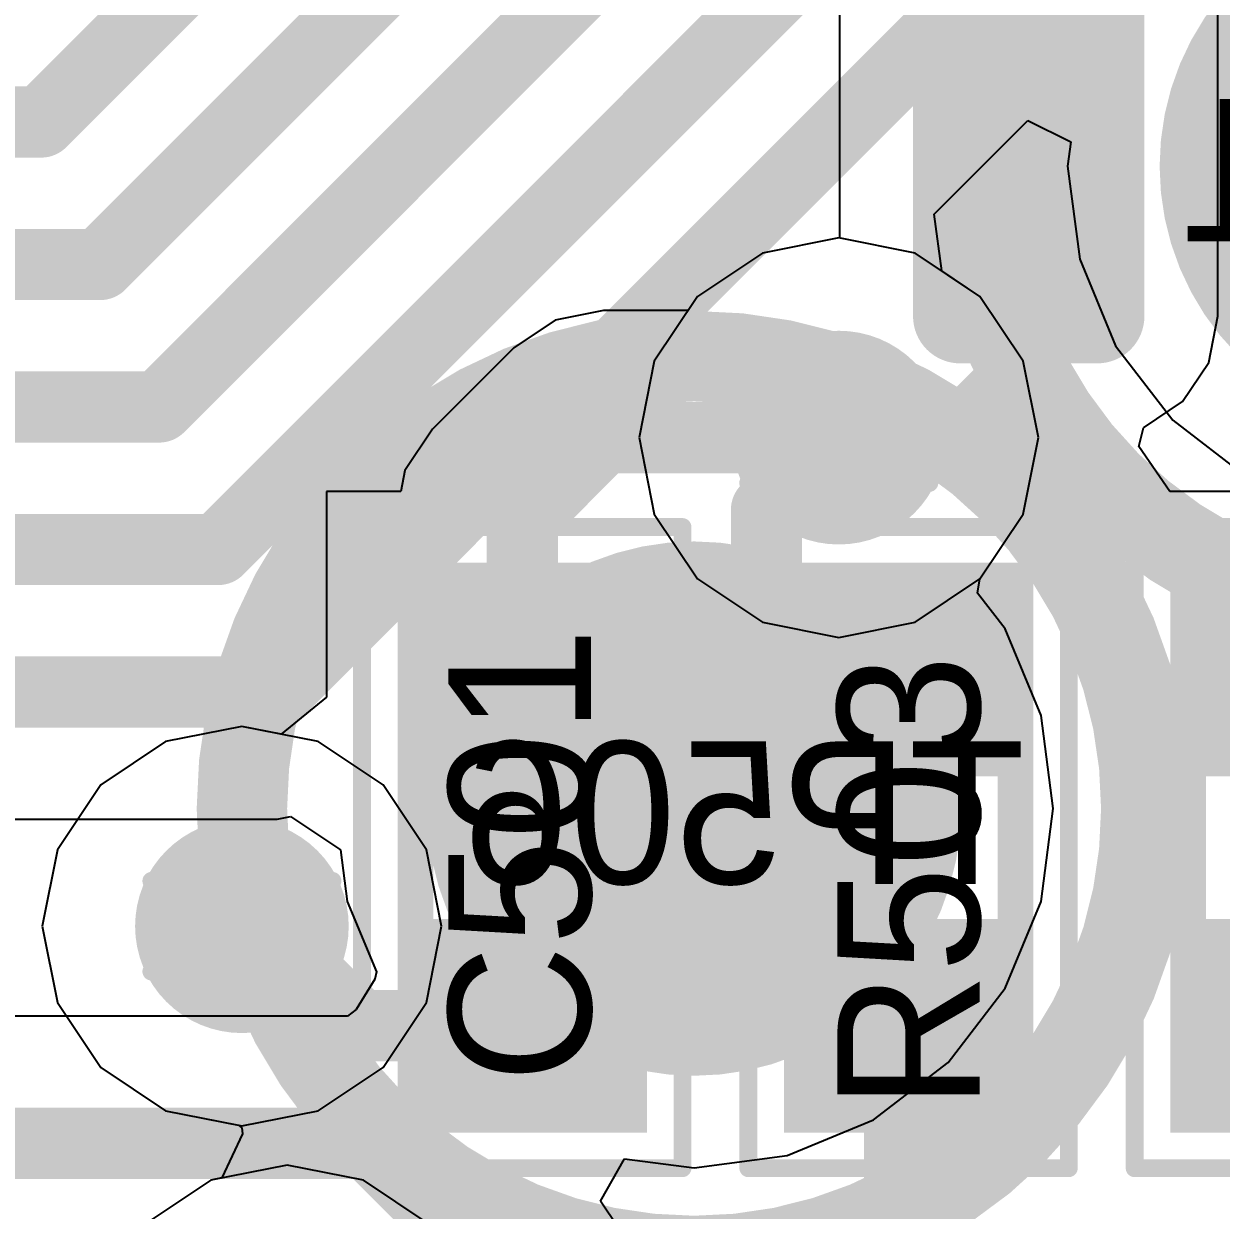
# Model space of a CAD drawing. Header units: millimetres. Extents: x 5 to 399, y 5 to 287.
# Drawn here: x 226.576 to 229.938, y 131.19 to 134.519 of the extents above; entities that cross this region are included whole.
import ezdxf

# ---------------------------------------------------------------- set-up
doc = ezdxf.new("R2010")
doc.units = ezdxf.units.MM
for name, color, linetype in [('BottomLayer', 5, 'Continuous'), ('BottomOverlay', 54, 'Continuous'), ('BottomPaste', 16, 'Continuous'), ('BottomSolder', 6, 'Continuous'), ('DrillDrawing', 1, 'Continuous'), ('DrillGuide', 244, 'Continuous'), ('Mechanical13', 56, 'Continuous'), ('MidLayer1', 16, 'Continuous'), ('MidLayer2', 76, 'Continuous'), ('MultiLayer', 9, 'Continuous'), ('TopLayer', 1, 'Continuous'), ('TopOverlay', 2, 'Continuous'), ('TopPaste', 8, 'Continuous'), ('TopSolder', 216, 'Continuous'), ('ViaHoleLayer', 16, 'Continuous')]:
    doc.layers.add(name, color=color, linetype=linetype)

# ---------------------------------------------------------------- blocks, each defined once
blk = doc.blocks.new('TP1_5MM_B_120')
at = {"layer": 'BottomLayer', "const_width": 0.75}
blk.add_lwpolyline([(-0.375, 0, 1), (0.375, 0, 1)], format="xyb", close=True, dxfattribs=at)
at = {"layer": 'BottomOverlay'}
for points, const_width in [([(1.27, 0, 1), (-1.27, 0, 1)], 0.254), ([(-1.3335, 0, 1), (-1.2065, 0, 1)], 0.127), ([(1.2065, 0, 1), (1.3335, 0, 1)], 0.127)]:
    blk.add_lwpolyline(points, format="xyb", close=True, dxfattribs=dict(at, const_width=const_width))
at = {"layer": 'BottomPaste', "const_width": 0.75}
blk.add_lwpolyline([(-0.375, 0, 1), (0.375, 0, 1)], format="xyb", close=True, dxfattribs=at)
at = {"layer": 'BottomSolder', "const_width": 0.75}
blk.add_lwpolyline([(-0.375, 0, 1), (0.375, 0, 1)], format="xyb", close=True, dxfattribs=at)
blk = doc.blocks.new('TP1_5MM_B_123')
at = {"layer": 'BottomLayer', "const_width": 0.75}
blk.add_lwpolyline([(-0.375, 0, 1), (0.375, 0, 1)], format="xyb", close=True, dxfattribs=at)
at = {"layer": 'BottomOverlay'}
for points, const_width in [([(1.27, 0, 1), (-1.27, 0, 1)], 0.254), ([(-1.3335, 0, 1), (-1.2065, 0, 1)], 0.127), ([(1.2065, 0, 1), (1.3335, 0, 1)], 0.127)]:
    blk.add_lwpolyline(points, format="xyb", close=True, dxfattribs=dict(at, const_width=const_width))
at = {"layer": 'BottomPaste', "const_width": 0.75}
blk.add_lwpolyline([(-0.375, 0, 1), (0.375, 0, 1)], format="xyb", close=True, dxfattribs=at)
at = {"layer": 'BottomSolder', "const_width": 0.75}
blk.add_lwpolyline([(-0.375, 0, 1), (0.375, 0, 1)], format="xyb", close=True, dxfattribs=at)
blk = doc.blocks.new('0402_R_244')
at = {"layer": 'Mechanical13', "const_width": 0.1}
for points in [[(0.55, 0.3), (-0.55, 0.3)], [(-0.55, -0.3), (-0.55, 0.3)], [(0.55, -0.3), (0.55, 0.3)], [(0.55, -0.3), (-0.55, -0.3)]]:
    blk.add_lwpolyline(points, dxfattribs=at)
at = {"layer": 'Mechanical13', "const_width": 0.05}
for points in [[(-0.575, 0.3, 1), (-0.525, 0.3, 1)], [(-0.575, 0.3, 1), (-0.525, 0.3, 1)], [(0.525, 0.3, 1), (0.575, 0.3, 1)], [(0.525, 0.3, 1), (0.575, 0.3, 1)], [(-0.575, -0.3, 1), (-0.525, -0.3, 1)], [(-0.575, -0.3, 1), (-0.525, -0.3, 1)], [(0.525, -0.3, 1), (0.575, -0.3, 1)], [(0.525, -0.3, 1), (0.575, -0.3, 1)]]:
    blk.add_lwpolyline(points, format="xyb", close=True, dxfattribs=at)
at = {"layer": 'TopLayer'}
for points in [[(-0.25, -0.3), (-0.25, 0.3), (-0.75, -0.3), (-0.75, 0.3)], [(0.75, -0.3), (0.75, 0.3), (0.25, -0.3), (0.25, 0.3)]]:
    blk.add_solid(points, dxfattribs=at)
at = {"layer": 'TopOverlay', "const_width": 0.05}
for points in [[(0.9, 0.45), (-0.9, 0.45)], [(-0.9, -0.45), (-0.9, 0.45)], [(0.9, -0.45), (0.9, 0.45)], [(0.9, -0.45), (-0.9, -0.45)]]:
    blk.add_lwpolyline(points, dxfattribs=at)
at = {"layer": 'TopOverlay', "const_width": 0.025}
for points in [[(-0.9125, 0.45, 1), (-0.8875, 0.45, 1)], [(-0.9125, 0.45, 1), (-0.8875, 0.45, 1)], [(0.8875, 0.45, 1), (0.9125, 0.45, 1)], [(0.8875, 0.45, 1), (0.9125, 0.45, 1)], [(-0.9125, -0.45, 1), (-0.8875, -0.45, 1)], [(-0.9125, -0.45, 1), (-0.8875, -0.45, 1)], [(0.8875, -0.45, 1), (0.9125, -0.45, 1)], [(0.8875, -0.45, 1), (0.9125, -0.45, 1)]]:
    blk.add_lwpolyline(points, format="xyb", close=True, dxfattribs=at)
at = {"layer": 'TopPaste'}
for points in [[(-0.25, -0.3), (-0.25, 0.3), (-0.75, -0.3), (-0.75, 0.3)], [(0.75, -0.3), (0.75, 0.3), (0.25, -0.3), (0.25, 0.3)]]:
    blk.add_solid(points, dxfattribs=at)
at = {"layer": 'TopSolder'}
for points in [[(-0.2, -0.35), (-0.2, 0.35), (-0.8, -0.35), (-0.8, 0.35)], [(0.8, -0.35), (0.8, 0.35), (0.2, -0.35), (0.2, 0.35)]]:
    blk.add_solid(points, dxfattribs=at)
blk = doc.blocks.new('0402_R_245')
at = {"layer": 'Mechanical13', "const_width": 0.1}
for points in [[(0.55, 0.3), (-0.55, 0.3)], [(-0.55, -0.3), (-0.55, 0.3)], [(0.55, -0.3), (0.55, 0.3)], [(0.55, -0.3), (-0.55, -0.3)]]:
    blk.add_lwpolyline(points, dxfattribs=at)
at = {"layer": 'Mechanical13', "const_width": 0.05}
for points in [[(-0.575, 0.3, 1), (-0.525, 0.3, 1)], [(-0.575, 0.3, 1), (-0.525, 0.3, 1)], [(0.525, 0.3, 1), (0.575, 0.3, 1)], [(0.525, 0.3, 1), (0.575, 0.3, 1)], [(-0.575, -0.3, 1), (-0.525, -0.3, 1)], [(-0.575, -0.3, 1), (-0.525, -0.3, 1)], [(0.525, -0.3, 1), (0.575, -0.3, 1)], [(0.525, -0.3, 1), (0.575, -0.3, 1)]]:
    blk.add_lwpolyline(points, format="xyb", close=True, dxfattribs=at)
at = {"layer": 'TopLayer'}
for points in [[(-0.25, -0.3), (-0.25, 0.3), (-0.75, -0.3), (-0.75, 0.3)], [(0.75, -0.3), (0.75, 0.3), (0.25, -0.3), (0.25, 0.3)]]:
    blk.add_solid(points, dxfattribs=at)
at = {"layer": 'TopOverlay', "const_width": 0.05}
for points in [[(0.9, 0.45), (-0.9, 0.45)], [(-0.9, -0.45), (-0.9, 0.45)], [(0.9, -0.45), (0.9, 0.45)], [(0.9, -0.45), (-0.9, -0.45)]]:
    blk.add_lwpolyline(points, dxfattribs=at)
at = {"layer": 'TopOverlay', "const_width": 0.025}
for points in [[(-0.9125, 0.45, 1), (-0.8875, 0.45, 1)], [(-0.9125, 0.45, 1), (-0.8875, 0.45, 1)], [(0.8875, 0.45, 1), (0.9125, 0.45, 1)], [(0.8875, 0.45, 1), (0.9125, 0.45, 1)], [(-0.9125, -0.45, 1), (-0.8875, -0.45, 1)], [(-0.9125, -0.45, 1), (-0.8875, -0.45, 1)], [(0.8875, -0.45, 1), (0.9125, -0.45, 1)], [(0.8875, -0.45, 1), (0.9125, -0.45, 1)]]:
    blk.add_lwpolyline(points, format="xyb", close=True, dxfattribs=at)
at = {"layer": 'TopPaste'}
for points in [[(-0.25, -0.3), (-0.25, 0.3), (-0.75, -0.3), (-0.75, 0.3)], [(0.75, -0.3), (0.75, 0.3), (0.25, -0.3), (0.25, 0.3)]]:
    blk.add_solid(points, dxfattribs=at)
at = {"layer": 'TopSolder'}
for points in [[(-0.2, -0.35), (-0.2, 0.35), (-0.8, -0.35), (-0.8, 0.35)], [(0.8, -0.35), (0.8, 0.35), (0.2, -0.35), (0.2, 0.35)]]:
    blk.add_solid(points, dxfattribs=at)
blk = doc.blocks.new('0402___265')
at = {"layer": 'Mechanical13', "const_width": 0.1}
for points in [[(0.55, 0.3), (-0.55, 0.3)], [(-0.55, -0.3), (-0.55, 0.3)], [(0.55, -0.3), (0.55, 0.3)], [(0.55, -0.3), (-0.55, -0.3)]]:
    blk.add_lwpolyline(points, dxfattribs=at)
at = {"layer": 'Mechanical13', "const_width": 0.05}
for points in [[(-0.575, 0.3, 1), (-0.525, 0.3, 1)], [(-0.575, 0.3, 1), (-0.525, 0.3, 1)], [(0.525, 0.3, 1), (0.575, 0.3, 1)], [(0.525, 0.3, 1), (0.575, 0.3, 1)], [(-0.575, -0.3, 1), (-0.525, -0.3, 1)], [(-0.575, -0.3, 1), (-0.525, -0.3, 1)], [(0.525, -0.3, 1), (0.575, -0.3, 1)], [(0.525, -0.3, 1), (0.575, -0.3, 1)]]:
    blk.add_lwpolyline(points, format="xyb", close=True, dxfattribs=at)
at = {"layer": 'TopLayer'}
for points in [[(-0.25, -0.3), (-0.25, 0.3), (-0.75, -0.3), (-0.75, 0.3)], [(0.75, -0.3), (0.75, 0.3), (0.25, -0.3), (0.25, 0.3)]]:
    blk.add_solid(points, dxfattribs=at)
at = {"layer": 'TopOverlay', "const_width": 0.05}
for points in [[(-0.9, -0.45), (-0.9, 0.45)], [(0.9, 0.45), (-0.9, 0.45)], [(0.9, -0.45), (0.9, 0.45)], [(0.9, -0.45), (-0.9, -0.45)]]:
    blk.add_lwpolyline(points, dxfattribs=at)
at = {"layer": 'TopOverlay', "const_width": 0.025}
for points in [[(-0.9125, 0.45, 1), (-0.8875, 0.45, 1)], [(-0.9125, 0.45, 1), (-0.8875, 0.45, 1)], [(0.8875, 0.45, 1), (0.9125, 0.45, 1)], [(0.8875, 0.45, 1), (0.9125, 0.45, 1)], [(-0.9125, -0.45, 1), (-0.8875, -0.45, 1)], [(-0.9125, -0.45, 1), (-0.8875, -0.45, 1)], [(0.8875, -0.45, 1), (0.9125, -0.45, 1)], [(0.8875, -0.45, 1), (0.9125, -0.45, 1)]]:
    blk.add_lwpolyline(points, format="xyb", close=True, dxfattribs=at)
at = {"layer": 'TopPaste'}
for points in [[(-0.25, -0.3), (-0.25, 0.3), (-0.75, -0.3), (-0.75, 0.3)], [(0.75, -0.3), (0.75, 0.3), (0.25, -0.3), (0.25, 0.3)]]:
    blk.add_solid(points, dxfattribs=at)
at = {"layer": 'TopSolder'}
for points in [[(-0.2, -0.35), (-0.2, 0.35), (-0.8, -0.35), (-0.8, 0.35)], [(0.8, -0.35), (0.8, 0.35), (0.2, -0.35), (0.2, 0.35)]]:
    blk.add_solid(points, dxfattribs=at)
blk = doc.blocks.new('SOIC_16_293')
at = {"layer": 'TopLayer', "const_width": 0.0825}
for points in [[(-3.4087, 4.6375, 1), (-3.3262, 4.6375, 1)], [(-3.4087, 4.2525, 1), (-3.3262, 4.2525, 1)]]:
    blk.add_lwpolyline(points, format="xyb", close=True, dxfattribs=at)
at = {"layer": 'TopLayer'}
for points in [[(-3.3675, 4.72), (-3.3675, 4.17), (-2.0325, 4.72), (-2.0325, 4.17)], [(-3.45, 4.6375), (-3.45, 4.2525), (-1.95, 4.6375), (-1.95, 4.2525)]]:
    blk.add_solid(points, dxfattribs=at)
at = {"layer": 'TopPaste', "const_width": 0.0825}
for points in [[(-3.4087, 4.6375, 1), (-3.3262, 4.6375, 1)], [(-3.4087, 4.2525, 1), (-3.3262, 4.2525, 1)]]:
    blk.add_lwpolyline(points, format="xyb", close=True, dxfattribs=at)
at = {"layer": 'TopPaste'}
for points in [[(-3.3675, 4.72), (-3.3675, 4.17), (-2.0325, 4.72), (-2.0325, 4.17)], [(-3.45, 4.6375), (-3.45, 4.2525), (-1.95, 4.6375), (-1.95, 4.2525)]]:
    blk.add_solid(points, dxfattribs=at)
at = {"layer": 'TopSolder', "const_width": 0.1325}
for points in [[(-3.4337, 4.6375, 1), (-3.3013, 4.6375, 1)], [(-3.4337, 4.2525, 1), (-3.3013, 4.2525, 1)]]:
    blk.add_lwpolyline(points, format="xyb", close=True, dxfattribs=at)
at = {"layer": 'TopSolder'}
for points in [[(-3.3675, 4.77), (-3.3675, 4.12), (-2.0325, 4.77), (-2.0325, 4.12)], [(-3.5, 4.6375), (-3.5, 4.2525), (-1.9, 4.6375), (-1.9, 4.2525)]]:
    blk.add_solid(points, dxfattribs=at)

msp = doc.modelspace()

# ---------------------------------------------------------------- linework, layer by layer
at = {"layer": 'BottomLayer'}
for p, q in [((229.1325, 133.9853), (229.3955, 134.2483)), ((229.3955, 134.2483), (229.5158, 134.1889)), ((229.5158, 134.1889), (229.5068, 134.1202)), ((229.5068, 134.1202), (229.5411, 133.8591)), ((229.1534, 133.8265), (229.1325, 133.9853)), ((229.5411, 133.8591), (229.6419, 133.6159)), ((229.2609, 133.7547), (229.1534, 133.8265)), ((229.3825, 133.5728), (229.2609, 133.7547)), ((229.6419, 133.6159), (229.8022, 133.407)), ((229.4252, 133.3582), (229.3825, 133.5728)), ((229.8022, 133.407), (230.0111, 133.2467)), ((229.3825, 133.1436), (229.4252, 133.3582)), ((229.2609, 132.9617), (229.3825, 133.1436)), ((229.2543, 132.9217), (229.2609, 132.9617)), ((229.3315, 132.8211), (229.2543, 132.9217)), ((229.4323, 132.5778), (229.3315, 132.8211)), ((229.4666, 132.3168), (229.4323, 132.5778)), ((229.4323, 132.0557), (229.4666, 132.3168)), ((226.1328, 132.2873), (227.2868, 132.2873)), ((227.2868, 132.2873), (227.3242, 132.2948)), ((227.3242, 132.2948), (227.4646, 132.201)), ((227.4646, 132.201), (227.4837, 132.0557)), ((227.4837, 132.0557), (227.5656, 131.8582)), ((229.3315, 131.8125), (229.4323, 132.0557)), ((227.5616, 131.8375), (227.5092, 131.7531)), ((227.5656, 131.8582), (227.5616, 131.8375)), ((229.1712, 131.6036), (229.3315, 131.8125)), ((227.4848, 131.7339), (226.4075, 131.7339)), ((227.5092, 131.7531), (227.4848, 131.7339)), ((228.9623, 131.4433), (229.1712, 131.6036)), ((228.719, 131.3425), (228.9623, 131.4433)), ((228.1951, 131.2147), (228.2623, 131.3339)), ((228.2623, 131.3339), (228.458, 131.3082)), ((228.458, 131.3082), (228.719, 131.3425)), ((228.2447, 131.1405), (228.1951, 131.2147))]:
    msp.add_line(p, q, dxfattribs=at)
at = {"layer": 'BottomLayer', "const_width": 0.2}
for points in [[(226.6241, 134.2442), (232.1664, 139.7865)], [(226.7898, 133.8442), (229.4279, 136.4824)], [(226.9554, 133.4442), (229.5936, 136.0824)], [(227.1211, 133.0442), (229.7593, 135.6824)], [(227.2868, 132.6442), (229.925, 135.2824)], [(224.5481, 134.2442), (226.6241, 134.2442)], [(224.7137, 133.8442), (226.7898, 133.8442)], [(224.8794, 133.4442), (226.9554, 133.4442)], [(228.6612, 133.155), (228.8644, 133.3582)], [(228.6612, 132.3168), (228.6612, 133.155)], [(225.0451, 133.0442), (227.1211, 133.0442)], [(225.985, 132.6442), (227.2868, 132.6442)], [(226.4075, 131.377), (227.5419, 131.377)], [(227.5419, 131.377), (227.915, 131.0039)]]:
    msp.add_lwpolyline(points, dxfattribs=at)
at = {"layer": 'BottomLayer'}
for points, const_width in [([(226.5741, 134.2442, 1), (226.6741, 134.2442, 1)], 0.1), ([(226.5741, 134.2442, 1), (226.6741, 134.2442, 1)], 0.1), ([(226.7398, 133.8442, 1), (226.8398, 133.8442, 1)], 0.1), ([(226.7398, 133.8442, 1), (226.8398, 133.8442, 1)], 0.1), ([(228.7144, 133.3582, 1), (229.0144, 133.3582, 1)], 0.3), ([(226.9054, 133.4442, 1), (227.0054, 133.4442, 1)], 0.1), ([(226.9054, 133.4442, 1), (227.0054, 133.4442, 1)], 0.1), ([(228.8144, 133.3582, 1), (228.9144, 133.3582, 1)], 0.1), ([(228.6112, 133.155, 1), (228.7112, 133.155, 1)], 0.1), ([(228.6112, 133.155, 1), (228.7112, 133.155, 1)], 0.1), ([(227.0711, 133.0442, 1), (227.1711, 133.0442, 1)], 0.1), ([(227.0711, 133.0442, 1), (227.1711, 133.0442, 1)], 0.1), ([(227.2368, 132.6442, 1), (227.3368, 132.6442, 1)], 0.1), ([(227.2368, 132.6442, 1), (227.3368, 132.6442, 1)], 0.1), ([(228.6112, 132.3168, 1), (228.7112, 132.3168, 1)], 0.1), ([(227.038, 131.9866, 1), (227.338, 131.9866, 1)], 0.3), ([(227.4919, 131.377, 1), (227.5919, 131.377, 1)], 0.1), ([(227.4919, 131.377, 1), (227.5919, 131.377, 1)], 0.1)]:
    msp.add_lwpolyline(points, format="xyb", close=True, dxfattribs=dict(at, const_width=const_width))
at = {"layer": 'DrillDrawing', "const_width": 0.0508}
for points in [[(228.7374, 133.4852), (228.8644, 133.6122)], [(228.8644, 133.6122), (228.9914, 133.4852)], [(228.6104, 133.4852), (228.7374, 133.3582)], [(228.6104, 133.4852), (228.7374, 133.4852)], [(228.7882, 133.4344), (228.8644, 133.5106)], [(228.8644, 133.5106), (228.9406, 133.4344)], [(228.9914, 133.4852), (229.1184, 133.4852)], [(228.9914, 133.3582), (229.1184, 133.4852)], [(228.712, 133.4344), (228.7882, 133.3582)], [(228.712, 133.4344), (228.7882, 133.4344)], [(228.9406, 133.4344), (229.0168, 133.4344)], [(228.9406, 133.3582), (229.0168, 133.4344)], [(228.6104, 133.2312), (228.7374, 133.3582)], [(228.712, 133.282), (228.7882, 133.3582)], [(228.9406, 133.3582), (229.0168, 133.282)], [(228.9914, 133.3582), (229.1184, 133.2312)], [(228.712, 133.282), (228.7882, 133.282)], [(228.7882, 133.282), (228.8644, 133.2058)], [(228.8644, 133.2058), (228.9406, 133.282)], [(228.9406, 133.282), (229.0168, 133.282)], [(228.6104, 133.2312), (228.7374, 133.2312)], [(228.7374, 133.2312), (228.8644, 133.1042)], [(228.8644, 133.1042), (228.9914, 133.2312)], [(228.9914, 133.2312), (229.1184, 133.2312)], [(227.061, 132.1136), (227.188, 132.2406)], [(227.188, 132.2406), (227.315, 132.1136)], [(226.934, 132.1136), (227.061, 131.9866)], [(226.934, 132.1136), (227.061, 132.1136)], [(227.1118, 132.0628), (227.188, 132.139)], [(227.188, 132.139), (227.2642, 132.0628)], [(227.315, 132.1136), (227.442, 132.1136)], [(227.315, 131.9866), (227.442, 132.1136)], [(227.0356, 132.0628), (227.1118, 131.9866)], [(227.0356, 132.0628), (227.1118, 132.0628)], [(227.2642, 132.0628), (227.3404, 132.0628)], [(227.2642, 131.9866), (227.3404, 132.0628)], [(226.934, 131.8596), (227.061, 131.9866)], [(227.0356, 131.9104), (227.1118, 131.9866)], [(227.2642, 131.9866), (227.3404, 131.9104)], [(227.315, 131.9866), (227.442, 131.8596)], [(227.0356, 131.9104), (227.1118, 131.9104)], [(227.1118, 131.9104), (227.188, 131.8342)], [(227.188, 131.8342), (227.2642, 131.9104)], [(227.2642, 131.9104), (227.3404, 131.9104)], [(226.934, 131.8596), (227.061, 131.8596)], [(227.061, 131.8596), (227.188, 131.7326)], [(227.188, 131.7326), (227.315, 131.8596)], [(227.315, 131.8596), (227.442, 131.8596)]]:
    msp.add_lwpolyline(points, dxfattribs=at)
at = {"layer": 'DrillDrawing', "const_width": 0.0254}
for points in [[(228.8517, 133.6122, 1), (228.8771, 133.6122, 1)], [(228.8517, 133.6122, 1), (228.8771, 133.6122, 1)], [(228.5977, 133.4852, 1), (228.6231, 133.4852, 1)], [(228.5977, 133.4852, 1), (228.6231, 133.4852, 1)], [(228.7247, 133.4852, 1), (228.7501, 133.4852, 1)], [(228.7247, 133.4852, 1), (228.7501, 133.4852, 1)], [(228.8517, 133.5106, 1), (228.8771, 133.5106, 1)], [(228.8517, 133.5106, 1), (228.8771, 133.5106, 1)], [(228.9787, 133.4852, 1), (229.0041, 133.4852, 1)], [(228.9787, 133.4852, 1), (229.0041, 133.4852, 1)], [(229.1057, 133.4852, 1), (229.1311, 133.4852, 1)], [(229.1057, 133.4852, 1), (229.1311, 133.4852, 1)], [(228.6993, 133.4344, 1), (228.7247, 133.4344, 1)], [(228.6993, 133.4344, 1), (228.7247, 133.4344, 1)], [(228.7755, 133.4344, 1), (228.8009, 133.4344, 1)], [(228.7755, 133.4344, 1), (228.8009, 133.4344, 1)], [(228.9279, 133.4344, 1), (228.9533, 133.4344, 1)], [(228.9279, 133.4344, 1), (228.9533, 133.4344, 1)], [(229.0041, 133.4344, 1), (229.0295, 133.4344, 1)], [(229.0041, 133.4344, 1), (229.0295, 133.4344, 1)], [(228.7247, 133.3582, 1), (228.7501, 133.3582, 1)], [(228.7247, 133.3582, 1), (228.7501, 133.3582, 1)], [(228.7755, 133.3582, 1), (228.8009, 133.3582, 1)], [(228.7755, 133.3582, 1), (228.8009, 133.3582, 1)], [(228.9279, 133.3582, 1), (228.9533, 133.3582, 1)], [(228.9279, 133.3582, 1), (228.9533, 133.3582, 1)], [(228.9787, 133.3582, 1), (229.0041, 133.3582, 1)], [(228.9787, 133.3582, 1), (229.0041, 133.3582, 1)], [(228.6993, 133.282, 1), (228.7247, 133.282, 1)], [(228.6993, 133.282, 1), (228.7247, 133.282, 1)], [(228.7755, 133.282, 1), (228.8009, 133.282, 1)], [(228.7755, 133.282, 1), (228.8009, 133.282, 1)], [(228.9279, 133.282, 1), (228.9533, 133.282, 1)], [(228.9279, 133.282, 1), (228.9533, 133.282, 1)], [(229.0041, 133.282, 1), (229.0295, 133.282, 1)], [(229.0041, 133.282, 1), (229.0295, 133.282, 1)], [(228.5977, 133.2312, 1), (228.6231, 133.2312, 1)], [(228.5977, 133.2312, 1), (228.6231, 133.2312, 1)], [(228.7247, 133.2312, 1), (228.7501, 133.2312, 1)], [(228.7247, 133.2312, 1), (228.7501, 133.2312, 1)], [(228.9787, 133.2312, 1), (229.0041, 133.2312, 1)], [(228.9787, 133.2312, 1), (229.0041, 133.2312, 1)], [(229.1057, 133.2312, 1), (229.1311, 133.2312, 1)], [(229.1057, 133.2312, 1), (229.1311, 133.2312, 1)], [(228.8517, 133.2058, 1), (228.8771, 133.2058, 1)], [(228.8517, 133.2058, 1), (228.8771, 133.2058, 1)], [(228.8517, 133.1042, 1), (228.8771, 133.1042, 1)], [(228.8517, 133.1042, 1), (228.8771, 133.1042, 1)], [(227.1753, 132.2406, 1), (227.2007, 132.2406, 1)], [(227.1753, 132.2406, 1), (227.2007, 132.2406, 1)], [(226.9213, 132.1136, 1), (226.9467, 132.1136, 1)], [(226.9213, 132.1136, 1), (226.9467, 132.1136, 1)], [(227.0483, 132.1136, 1), (227.0737, 132.1136, 1)], [(227.0483, 132.1136, 1), (227.0737, 132.1136, 1)], [(227.1753, 132.139, 1), (227.2007, 132.139, 1)], [(227.1753, 132.139, 1), (227.2007, 132.139, 1)], [(227.3023, 132.1136, 1), (227.3277, 132.1136, 1)], [(227.3023, 132.1136, 1), (227.3277, 132.1136, 1)], [(227.4293, 132.1136, 1), (227.4547, 132.1136, 1)], [(227.4293, 132.1136, 1), (227.4547, 132.1136, 1)], [(227.0229, 132.0628, 1), (227.0483, 132.0628, 1)], [(227.0229, 132.0628, 1), (227.0483, 132.0628, 1)], [(227.0991, 132.0628, 1), (227.1245, 132.0628, 1)], [(227.0991, 132.0628, 1), (227.1245, 132.0628, 1)], [(227.2515, 132.0628, 1), (227.2769, 132.0628, 1)], [(227.2515, 132.0628, 1), (227.2769, 132.0628, 1)], [(227.3277, 132.0628, 1), (227.3531, 132.0628, 1)], [(227.3277, 132.0628, 1), (227.3531, 132.0628, 1)], [(227.0483, 131.9866, 1), (227.0737, 131.9866, 1)], [(227.0483, 131.9866, 1), (227.0737, 131.9866, 1)], [(227.0991, 131.9866, 1), (227.1245, 131.9866, 1)], [(227.0991, 131.9866, 1), (227.1245, 131.9866, 1)], [(227.2515, 131.9866, 1), (227.2769, 131.9866, 1)], [(227.2515, 131.9866, 1), (227.2769, 131.9866, 1)], [(227.3023, 131.9866, 1), (227.3277, 131.9866, 1)], [(227.3023, 131.9866, 1), (227.3277, 131.9866, 1)], [(227.0229, 131.9104, 1), (227.0483, 131.9104, 1)], [(227.0229, 131.9104, 1), (227.0483, 131.9104, 1)], [(227.0991, 131.9104, 1), (227.1245, 131.9104, 1)], [(227.0991, 131.9104, 1), (227.1245, 131.9104, 1)], [(227.2515, 131.9104, 1), (227.2769, 131.9104, 1)], [(227.2515, 131.9104, 1), (227.2769, 131.9104, 1)], [(227.3277, 131.9104, 1), (227.3531, 131.9104, 1)], [(227.3277, 131.9104, 1), (227.3531, 131.9104, 1)], [(226.9213, 131.8596, 1), (226.9467, 131.8596, 1)], [(226.9213, 131.8596, 1), (226.9467, 131.8596, 1)], [(227.0483, 131.8596, 1), (227.0737, 131.8596, 1)], [(227.0483, 131.8596, 1), (227.0737, 131.8596, 1)], [(227.3023, 131.8596, 1), (227.3277, 131.8596, 1)], [(227.3023, 131.8596, 1), (227.3277, 131.8596, 1)], [(227.4293, 131.8596, 1), (227.4547, 131.8596, 1)], [(227.4293, 131.8596, 1), (227.4547, 131.8596, 1)], [(227.1753, 131.8342, 1), (227.2007, 131.8342, 1)], [(227.1753, 131.8342, 1), (227.2007, 131.8342, 1)], [(227.1753, 131.7326, 1), (227.2007, 131.7326, 1)], [(227.1753, 131.7326, 1), (227.2007, 131.7326, 1)]]:
    msp.add_lwpolyline(points, format="xyb", close=True, dxfattribs=at)
at = {"layer": 'DrillGuide', "const_width": 0.125}
for points in [[(228.8019, 133.3582, 1), (228.9269, 133.3582, 1)], [(227.1255, 131.9866, 1), (227.2505, 131.9866, 1)]]:
    msp.add_lwpolyline(points, format="xyb", close=True, dxfattribs=at)
at = {"layer": 'MidLayer1'}
for p, q in [((228.8644, 133.919), (228.6498, 133.8763)), ((229.079, 133.8763), (228.8644, 133.919)), ((228.6498, 133.8763), (228.4679, 133.7547)), ((229.2609, 133.7547), (229.079, 133.8763)), ((228.4679, 133.7547), (228.3463, 133.5728)), ((229.3825, 133.5728), (229.2609, 133.7547)), ((228.3463, 133.5728), (228.3036, 133.3582)), ((229.4252, 133.3582), (229.3825, 133.5728)), ((228.3036, 133.3582), (228.3463, 133.1436)), ((229.3825, 133.1436), (229.4252, 133.3582)), ((228.3463, 133.1436), (228.4679, 132.9617)), ((229.2609, 132.9617), (229.3825, 133.1436)), ((228.4679, 132.9617), (228.6498, 132.8401)), ((229.079, 132.8401), (229.2609, 132.9617)), ((228.6498, 132.8401), (228.8644, 132.7974)), ((228.8644, 132.7974), (229.079, 132.8401)), ((227.315, 131.3162), (227.1004, 131.2735)), ((227.5296, 131.2735), (227.315, 131.3162)), ((227.1004, 131.2735), (226.9185, 131.1519)), ((227.7115, 131.1519), (227.5296, 131.2735))]:
    msp.add_line(p, q, dxfattribs=at)
at = {"layer": 'MidLayer1', "const_width": 0.3}
for points in [[(228.7144, 133.3582, 1), (229.0144, 133.3582, 1)], [(227.038, 131.9866, 1), (227.338, 131.9866, 1)]]:
    msp.add_lwpolyline(points, format="xyb", close=True, dxfattribs=at)
at = {"layer": 'MidLayer2'}
for p, q in [((228.8644, 133.919), (228.6498, 133.8763)), ((229.079, 133.8763), (228.8644, 133.919)), ((228.6498, 133.8763), (228.4679, 133.7547)), ((229.2609, 133.7547), (229.079, 133.8763)), ((228.4679, 133.7547), (228.3463, 133.5728)), ((229.3825, 133.5728), (229.2609, 133.7547)), ((228.3463, 133.5728), (228.3036, 133.3582)), ((229.4252, 133.3582), (229.3825, 133.5728)), ((228.3036, 133.3582), (228.3463, 133.1436)), ((229.3825, 133.1436), (229.4252, 133.3582)), ((228.3463, 133.1436), (228.4679, 132.9617)), ((229.2609, 132.9617), (229.3825, 133.1436)), ((228.4679, 132.9617), (228.6498, 132.8401)), ((229.079, 132.8401), (229.2609, 132.9617)), ((228.6498, 132.8401), (228.8644, 132.7974)), ((228.8644, 132.7974), (229.079, 132.8401)), ((227.188, 132.5474), (226.9734, 132.5047)), ((227.4026, 132.5047), (227.188, 132.5474)), ((226.9734, 132.5047), (226.7915, 132.3831)), ((227.5845, 132.3831), (227.4026, 132.5047)), ((226.7915, 132.3831), (226.6699, 132.2012)), ((227.7061, 132.2012), (227.5845, 132.3831)), ((226.6699, 132.2012), (226.6272, 131.9866)), ((227.7488, 131.9866), (227.7061, 132.2012)), ((226.6272, 131.9866), (226.6699, 131.772)), ((227.7061, 131.772), (227.7488, 131.9866)), ((226.6699, 131.772), (226.7915, 131.5901)), ((227.5845, 131.5901), (227.7061, 131.772)), ((226.7915, 131.5901), (226.9734, 131.4685)), ((227.4026, 131.4685), (227.5845, 131.5901)), ((226.9734, 131.4685), (227.188, 131.4258)), ((227.188, 131.4258), (227.4026, 131.4685)), ((227.315, 131.3162), (227.1004, 131.2735)), ((227.5296, 131.2735), (227.315, 131.3162)), ((227.1004, 131.2735), (226.9185, 131.1519)), ((227.7115, 131.1519), (227.5296, 131.2735))]:
    msp.add_line(p, q, dxfattribs=at)
at = {"layer": 'MidLayer2', "const_width": 0.3}
for points in [[(228.7144, 133.3582, 1), (229.0144, 133.3582, 1)], [(227.038, 131.9866, 1), (227.338, 131.9866, 1)]]:
    msp.add_lwpolyline(points, format="xyb", close=True, dxfattribs=at)
at = {"layer": 'MultiLayer', "const_width": 0.3}
for points in [[(228.7144, 133.3582, 1), (229.0144, 133.3582, 1)], [(227.038, 131.9866, 1), (227.338, 131.9866, 1)]]:
    msp.add_lwpolyline(points, format="xyb", close=True, dxfattribs=at)
at = {"layer": 'TopLayer'}
for p, q in [((228.8663, 135.0341), (228.8663, 133.9205)), ((229.9293, 133.6991), (229.9293, 135.0341)), ((228.8644, 133.919), (228.6498, 133.8763)), ((228.8663, 133.9205), (228.8644, 133.919)), ((228.6498, 133.8763), (228.4679, 133.7547)), ((228.4679, 133.7547), (228.4414, 133.7151)), ((228.204, 133.7151), (228.0674, 133.6879)), ((228.4414, 133.7151), (228.204, 133.7151)), ((228.0674, 133.6879), (227.9517, 133.6105)), ((229.9035, 133.5694), (229.9293, 133.6991)), ((227.9517, 133.6105), (227.7231, 133.3819)), ((229.83, 133.4594), (229.9035, 133.5694)), ((229.72, 133.3859), (229.83, 133.4594)), ((227.7231, 133.3819), (227.6457, 133.2662)), ((229.7073, 133.3335), (229.72, 133.3859)), ((229.7943, 133.2072), (229.7073, 133.3335)), ((227.6457, 133.2662), (227.634, 133.2072)), ((227.634, 133.2072), (227.4254, 133.2072)), ((227.4254, 133.2072), (227.4254, 132.6296)), ((230.2968, 133.2072), (229.7943, 133.2072)), ((227.4254, 132.6296), (227.2984, 132.5254)), ((227.188, 132.5474), (226.9734, 132.5047)), ((227.2984, 132.5254), (227.188, 132.5474)), ((226.9734, 132.5047), (226.7915, 132.3831)), ((226.7915, 132.3831), (226.6699, 132.2012)), ((226.6699, 132.2012), (226.6272, 131.9866)), ((226.6272, 131.9866), (226.6699, 131.772)), ((226.6699, 131.772), (226.7915, 131.5901)), ((226.7915, 131.5901), (226.9734, 131.4685)), ((226.9734, 131.4685), (227.1785, 131.4277)), ((227.1785, 131.4277), (227.1881, 131.4204)), ((227.1895, 131.4037), (227.132, 131.2798)), ((227.1881, 131.4204), (227.1895, 131.4037)), ((227.1004, 131.2735), (226.9185, 131.1519)), ((227.132, 131.2798), (227.1004, 131.2735))]:
    msp.add_line(p, q, dxfattribs=at)
for points, const_width in [([(229.3978, 133.5614), (229.3978, 134.3666)], 0.2), ([(229.1946, 133.3582), (229.3978, 133.5614)], 0.2), ([(227.9754, 133.1296), (228.204, 133.3582)], 0.2), ([(228.204, 133.3582), (228.8644, 133.3582)], 0.2), ([(228.8644, 133.3582), (229.1946, 133.3582)], 0.2), ([(227.9754, 132.7072), (227.9754, 133.1296)], 0.2), ([(227.9754, 132.7072), (229.0603, 132.7072)], 0.25), ([(227.188, 131.9866), (227.2388, 131.9866)], 0.2), ([(227.2388, 131.9866), (227.5182, 131.7072)], 0.2), ([(229.0603, 130.9633), (229.0603, 131.7072)], 0.25), ([(227.5182, 131.7072), (227.9754, 131.7072)], 0.2)]:
    msp.add_lwpolyline(points, dxfattribs=dict(at, const_width=const_width))
for points, const_width in [([(229.3478, 134.3666, 1), (229.4478, 134.3666, 1)], 0.1), ([(228.7144, 133.3582, 1), (229.0144, 133.3582, 1)], 0.3), ([(229.3478, 133.5614, 1), (229.4478, 133.5614, 1)], 0.1), ([(229.3478, 133.5614, 1), (229.4478, 133.5614, 1)], 0.1), ([(228.154, 133.3582, 1), (228.254, 133.3582, 1)], 0.1), ([(228.154, 133.3582, 1), (228.254, 133.3582, 1)], 0.1), ([(228.8144, 133.3582, 1), (228.9144, 133.3582, 1)], 0.1), ([(228.8144, 133.3582, 1), (228.9144, 133.3582, 1)], 0.1), ([(229.1446, 133.3582, 1), (229.2446, 133.3582, 1)], 0.1), ([(229.1446, 133.3582, 1), (229.2446, 133.3582, 1)], 0.1), ([(227.9254, 133.1296, 1), (228.0254, 133.1296, 1)], 0.1), ([(227.9254, 133.1296, 1), (228.0254, 133.1296, 1)], 0.1), ([(227.9129, 132.7072, 1), (228.0379, 132.7072, 1)], 0.125), ([(227.9254, 132.7072, 1), (228.0254, 132.7072, 1)], 0.1), ([(228.9978, 132.7072, 1), (229.1228, 132.7072, 1)], 0.125), ([(227.038, 131.9866, 1), (227.338, 131.9866, 1)], 0.3), ([(227.138, 131.9866, 1), (227.238, 131.9866, 1)], 0.1), ([(227.1888, 131.9866, 1), (227.2888, 131.9866, 1)], 0.1), ([(227.1888, 131.9866, 1), (227.2888, 131.9866, 1)], 0.1), ([(228.9978, 131.7072, 1), (229.1228, 131.7072, 1)], 0.125), ([(227.4682, 131.7072, 1), (227.5682, 131.7072, 1)], 0.1), ([(227.4682, 131.7072, 1), (227.5682, 131.7072, 1)], 0.1), ([(227.9254, 131.7072, 1), (228.0254, 131.7072, 1)], 0.1)]:
    msp.add_lwpolyline(points, format="xyb", close=True, dxfattribs=dict(at, const_width=const_width))
at = {"layer": 'ViaHoleLayer', "const_width": 0.125}
for points in [[(228.8019, 133.3582, 1), (228.9269, 133.3582, 1)], [(227.1255, 131.9866, 1), (227.2505, 131.9866, 1)]]:
    msp.add_lwpolyline(points, format="xyb", close=True, dxfattribs=at)

# ---------------------------------------------------------------- block references
for name, p, rotation in [('SOIC_16_293', (233.8428, 137.0666), 90), ('TP1_5MM_B_123', (230.5154, 134.1202), 90), ('TP1_5MM_B_120', (228.458, 132.3168), 90), ('0402___265', (227.9754, 132.2072), 270), ('0402_R_244', (229.0603, 132.2072), 270), ('0402_R_245', (230.1453, 132.2072), 270)]:
    msp.add_blockref(name, p, dxfattribs=dict(rotation=rotation))

# ---------------------------------------------------------------- texts
at = {"layer": 'BottomOverlay', "text_generation_flag": 2}
for s, p in [('TP501', (231.394, 133.9088)), ('TP506', (229.3874, 132.1054))]:
    msp.add_text(s, height=0.4, dxfattribs=at).set_placement(p)
at = {"layer": 'TopOverlay'}
for s, p in [('C501', (228.1682, 131.5466)), ('R503', (229.2604, 131.4704))]:
    msp.add_text(s, height=0.4, rotation=90, dxfattribs=at).set_placement(p)

doc.saveas('drawing.dxf')
